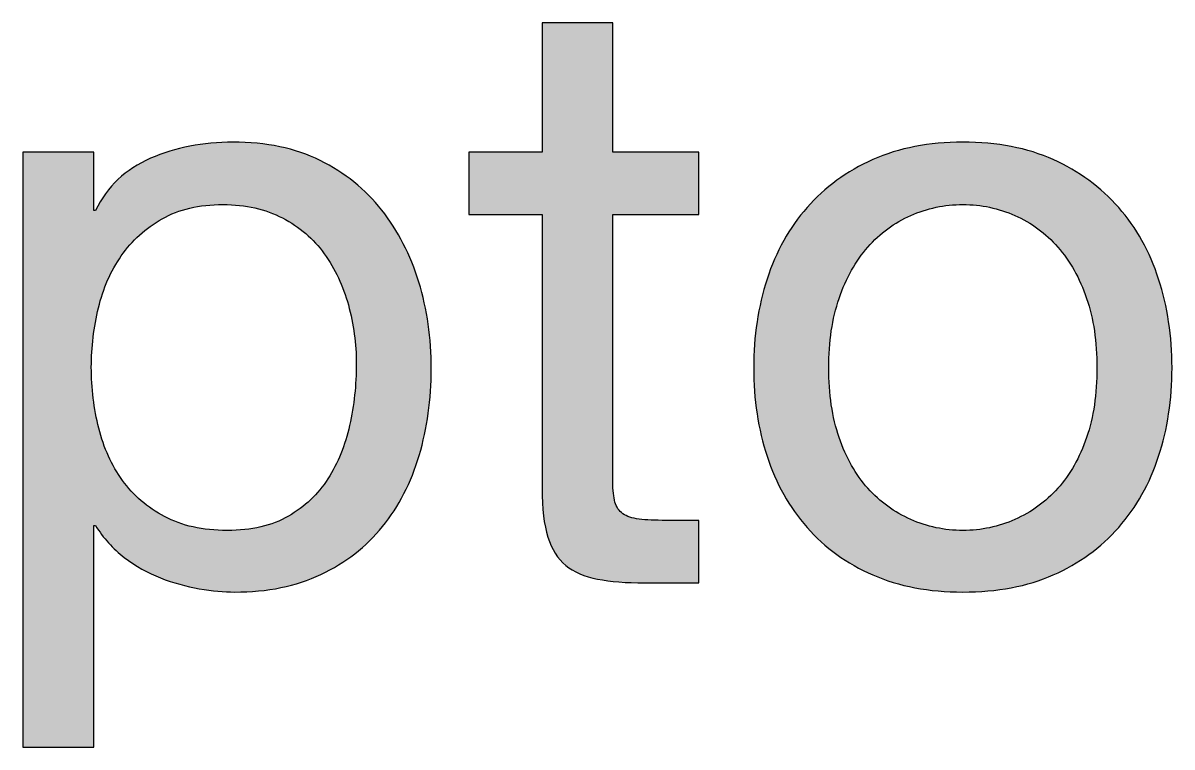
# Paper-space layout 'A1mask (portrait)' of a CAD drawing. Extents: x 0 to 565, y 0 to 805.
# Drawn here: x 410.38 to 416.06, y 58.4 to 61.98 of the extents above; entities that cross this region are included whole.
import ezdxf
from ezdxf.enums import TextEntityAlignment as Align

# ---------------------------------------------------------------- set-up
doc = ezdxf.new("R2010")
doc.units = 0
doc.layers.get('0').update_dxf_attribs({"linetype": 'CONTINUOUS'})
doc.layers.get('Defpoints').update_dxf_attribs({"linetype": 'CONTINUOUS'})
doc.layers.add('JPP_Mask', color=7, linetype='CONTINUOUS')
doc.styles.add('JPP', font='arial.ttf')

# ---------------------------------------------------------------- blocks, each defined once
blk = doc.blocks.new('A1mask (portrait)')
at = {"true_color": 0x004a91}
h = blk.add_hatch(color=154, dxfattribs=at)
edge = h.paths.add_edge_path()
edge.add_spline(control_points=[(413.7182, 61.1848), (413.7182, 61.2621), (413.7182, 61.3394), (413.7182, 61.3394), (413.7182, 61.3394), (413.6916, 61.3394), (413.6518, 61.3394)], knot_values=[21.749925, 21.749925, 21.749925, 21.749925, 22.249925, 22.249925, 22.249925, 22.5, 22.5, 22.5, 22.5], degree=3, periodic=0)
edge.add_spline(control_points=[(413.6518, 61.3394), (413.612, 61.3394), (413.5589, 61.3394), (413.5058, 61.3394)], knot_values=[21.49993, 21.49993, 21.49993, 21.49993, 21.749925, 21.749925, 21.749925, 21.749925], degree=3, periodic=0)
edge.add_spline(control_points=[(413.5058, 61.3394), (413.4793, 61.3394), (413.4528, 61.3394), (413.4279, 61.3394)], knot_values=[21.374932, 21.374932, 21.374932, 21.374932, 21.49993, 21.49993, 21.49993, 21.49993], degree=3, periodic=0)
edge.add_spline(control_points=[(413.4279, 61.3394), (413.403, 61.3394), (413.3798, 61.3394), (413.3599, 61.3394)], knot_values=[21.249935, 21.249935, 21.249935, 21.249935, 21.374932, 21.374932, 21.374932, 21.374932], degree=3, periodic=0)
edge.add_spline(control_points=[(413.3599, 61.3394), (413.3499, 61.3394), (413.3408, 61.3394), (413.3327, 61.3394)], knot_values=[21.187436, 21.187436, 21.187436, 21.187436, 21.249935, 21.249935, 21.249935, 21.249935], degree=3, periodic=0)
edge.add_spline(control_points=[(413.3327, 61.3394), (413.3247, 61.3394), (413.3176, 61.3394), (413.3118, 61.3394)], knot_values=[21.124938, 21.124938, 21.124938, 21.124938, 21.187436, 21.187436, 21.187436, 21.187436], degree=3, periodic=0)
edge.add_spline(control_points=[(413.3118, 61.3394), (413.3089, 61.3394), (413.3063, 61.3394), (413.3041, 61.3394)], knot_values=[21.093688, 21.093688, 21.093688, 21.093688, 21.124938, 21.124938, 21.124938, 21.124938], degree=3, periodic=0)
edge.add_spline(control_points=[(413.2948, 61.3394), (413.2946, 61.3394), (413.2944, 61.3394), (413.2943, 61.3394)], knot_values=[21.023377, 21.023377, 21.023377, 21.023377, 21.031189, 21.031189, 21.031189, 21.031189], degree=3, periodic=0)
edge.add_spline(control_points=[(413.2943, 61.3394), (413.2941, 61.3394), (413.294, 61.3394), (413.2939, 61.3394)], knot_values=[21.015565, 21.015565, 21.015565, 21.015565, 21.023377, 21.023377, 21.023377, 21.023377], degree=3, periodic=0)
edge.add_spline(control_points=[(413.2939, 61.3394), (413.2938, 61.3394), (413.2938, 61.3394), (413.2938, 61.3394)], knot_values=[21.011659, 21.011659, 21.011659, 21.011659, 21.015565, 21.015565, 21.015565, 21.015565], degree=3, periodic=0)
edge.add_spline(control_points=[(413.2938, 61.3394), (413.2937, 61.3394), (413.2937, 61.3394), (413.2937, 61.3394)], knot_values=[21.007752, 21.007752, 21.007752, 21.007752, 21.011659, 21.011659, 21.011659, 21.011659], degree=3, periodic=0)
edge.add_spline(control_points=[(413.2937, 61.3394), (413.2936, 61.3394), (413.2936, 61.3394), (413.2936, 61.3394)], knot_values=[21.005799, 21.005799, 21.005799, 21.005799, 21.007752, 21.007752, 21.007752, 21.007752], degree=3, periodic=0)
edge.add_spline(control_points=[(413.2936, 61.3394), (413.2936, 61.3394), (413.2936, 61.3394), (413.2936, 61.3394)], knot_values=[21.003846, 21.003846, 21.003846, 21.003846, 21.005799, 21.005799, 21.005799, 21.005799], degree=3, periodic=0)
edge.add_spline(control_points=[(413.2936, 61.3394), (413.2936, 61.3394), (413.2936, 61.3394), (413.2936, 61.3394)], knot_values=[21.00287, 21.00287, 21.00287, 21.00287, 21.003846, 21.003846, 21.003846, 21.003846], degree=3, periodic=0)
edge.add_spline(control_points=[(413.2936, 61.3394), (413.2936, 61.3394), (413.2936, 61.3394), (413.2936, 61.3394)], knot_values=[21.001893, 21.001893, 21.001893, 21.001893, 21.00287, 21.00287, 21.00287, 21.00287], degree=3, periodic=0)
edge.add_spline(control_points=[(413.2936, 61.3394), (413.2936, 61.3394), (413.2936, 61.3394), (413.2936, 61.3394)], knot_values=[21.001405, 21.001405, 21.001405, 21.001405, 21.001893, 21.001893, 21.001893, 21.001893], degree=3, periodic=0)
edge.add_spline(control_points=[(413.2936, 61.3394), (413.2936, 61.3394), (413.2936, 61.3394), (413.2936, 61.3394), (413.2936, 61.3394), (413.2936, 61.3394), (413.2936, 61.3394)], knot_values=[20.99994, 20.99994, 20.99994, 20.99994, 21.001345, 21.001345, 21.001345, 21.001405, 21.001405, 21.001405, 21.001405], degree=3, periodic=0)
edge.add_spline(control_points=[(413.2936, 61.3394), (413.2936, 61.3394), (413.2936, 61.3793), (413.2936, 61.4392)], knot_values=[20.749945, 20.749945, 20.749945, 20.749945, 20.99994, 20.99994, 20.99994, 20.99994], degree=3, periodic=0)
edge.add_spline(control_points=[(413.2936, 61.4392), (413.2936, 61.499), (413.2936, 61.5789), (413.2936, 61.6587)], knot_values=[20.49995, 20.49995, 20.49995, 20.49995, 20.749945, 20.749945, 20.749945, 20.749945], degree=3, periodic=0)
edge.add_spline(control_points=[(413.2936, 61.6587), (413.2936, 61.6986), (413.2936, 61.7385), (413.2936, 61.7759)], knot_values=[20.374952, 20.374952, 20.374952, 20.374952, 20.49995, 20.49995, 20.49995, 20.49995], degree=3, periodic=0)
edge.add_spline(control_points=[(413.2936, 61.7759), (413.2936, 61.8133), (413.2936, 61.8482), (413.2936, 61.8782)], knot_values=[20.249955, 20.249955, 20.249955, 20.249955, 20.374952, 20.374952, 20.374952, 20.374952], degree=3, periodic=0)
edge.add_spline(control_points=[(413.2936, 61.8782), (413.2936, 61.8931), (413.2936, 61.9069), (413.2936, 61.919)], knot_values=[20.187456, 20.187456, 20.187456, 20.187456, 20.249955, 20.249955, 20.249955, 20.249955], degree=3, periodic=0)
edge.add_spline(control_points=[(413.2936, 61.919), (413.2936, 61.9312), (413.2936, 61.9418), (413.2936, 61.9505)], knot_values=[20.124958, 20.124958, 20.124958, 20.124958, 20.187456, 20.187456, 20.187456, 20.187456], degree=3, periodic=0)
edge.add_spline(control_points=[(413.2936, 61.9621), (413.2936, 61.9655), (413.2936, 61.9684), (413.2936, 61.9708)], knot_values=[20.062459, 20.062459, 20.062459, 20.062459, 20.093708, 20.093708, 20.093708, 20.093708], degree=3, periodic=0)
edge.add_spline(control_points=[(413.2936, 61.9779), (413.2936, 61.9779), (413.2936, 61.9779), (413.2936, 61.9779), (413.2936, 61.9779), (413.2936, 61.9779), (413.2936, 61.9779)], knot_values=[19.999959, 19.999959, 19.999959, 19.999959, 20, 20, 20, 20.000692, 20.000692, 20.000692, 20.000692], degree=3, periodic=0)
edge.add_spline(control_points=[(413.2936, 61.9779), (413.2936, 61.9779), (413.2717, 61.9779), (413.2388, 61.9779)], knot_values=[19.749965, 19.749965, 19.749965, 19.749965, 19.999959, 19.999959, 19.999959, 19.999959], degree=3, periodic=0)
edge.add_spline(control_points=[(413.2388, 61.9779), (413.206, 61.9779), (413.1622, 61.9779), (413.1184, 61.9779)], knot_values=[19.49997, 19.49997, 19.49997, 19.49997, 19.749965, 19.749965, 19.749965, 19.749965], degree=3, periodic=0)
edge.add_spline(control_points=[(413.1184, 61.9779), (413.0965, 61.9779), (413.0746, 61.9779), (413.0541, 61.9779)], knot_values=[19.374972, 19.374972, 19.374972, 19.374972, 19.49997, 19.49997, 19.49997, 19.49997], degree=3, periodic=0)
edge.add_spline(control_points=[(413.0541, 61.9779), (413.0336, 61.9779), (413.0144, 61.9779), (412.998, 61.9779)], knot_values=[19.249975, 19.249975, 19.249975, 19.249975, 19.374972, 19.374972, 19.374972, 19.374972], degree=3, periodic=0)
edge.add_spline(control_points=[(412.998, 61.9779), (412.9898, 61.9779), (412.9823, 61.9779), (412.9756, 61.9779)], knot_values=[19.187476, 19.187476, 19.187476, 19.187476, 19.249975, 19.249975, 19.249975, 19.249975], degree=3, periodic=0)
edge.add_spline(control_points=[(412.9756, 61.9779), (412.9689, 61.9779), (412.9631, 61.9779), (412.9583, 61.9779)], knot_values=[19.124977, 19.124977, 19.124977, 19.124977, 19.187476, 19.187476, 19.187476, 19.187476], degree=3, periodic=0)
edge.add_spline(control_points=[(412.9433, 61.9779), (412.9433, 61.9779), (412.9433, 61.9779), (412.9433, 61.9779), (412.9433, 61.9779), (412.9433, 61.9779), (412.9433, 61.9779)], knot_values=[18.99998, 18.99998, 18.99998, 18.99998, 19.001424, 19.001424, 19.001424, 19.001445, 19.001445, 19.001445, 19.001445], degree=3, periodic=0)
edge.add_spline(control_points=[(412.9433, 61.9779), (412.9433, 61.9779), (412.9433, 61.8183), (412.9433, 61.6586)], knot_values=[18.49999, 18.49999, 18.49999, 18.49999, 18.99998, 18.99998, 18.99998, 18.99998], degree=3, periodic=0)
edge.add_spline(control_points=[(412.9433, 61.6586), (412.9433, 61.499), (412.9433, 61.3394), (412.9433, 61.3394), (412.9433, 61.3394), (412.9433, 61.3394), (412.9433, 61.3394)], knot_values=[17.999023, 17.999023, 17.999023, 17.999023, 18.499013, 18.499013, 18.499013, 18.49999, 18.49999, 18.49999, 18.49999], degree=3, periodic=0)
edge.add_spline(control_points=[(412.9343, 61.3394), (412.9324, 61.3394), (412.9302, 61.3394), (412.9277, 61.3394)], knot_values=[17.875003, 17.875003, 17.875003, 17.875003, 17.906252, 17.906252, 17.906252, 17.906252], degree=3, periodic=0)
edge.add_spline(control_points=[(412.9277, 61.3394), (412.9228, 61.3394), (412.9167, 61.3394), (412.9098, 61.3394)], knot_values=[17.812504, 17.812504, 17.812504, 17.812504, 17.875003, 17.875003, 17.875003, 17.875003], degree=3, periodic=0)
edge.add_spline(control_points=[(412.9098, 61.3394), (412.9029, 61.3394), (412.8951, 61.3394), (412.8866, 61.3394)], knot_values=[17.750005, 17.750005, 17.750005, 17.750005, 17.812504, 17.812504, 17.812504, 17.812504], degree=3, periodic=0)
edge.add_spline(control_points=[(412.8866, 61.3394), (412.8696, 61.3394), (412.8498, 61.3394), (412.8286, 61.3394)], knot_values=[17.625007, 17.625007, 17.625007, 17.625007, 17.750005, 17.750005, 17.750005, 17.750005], degree=3, periodic=0)
edge.add_spline(control_points=[(412.8286, 61.3394), (412.8073, 61.3394), (412.7847, 61.3394), (412.762, 61.3394)], knot_values=[17.50001, 17.50001, 17.50001, 17.50001, 17.625007, 17.625007, 17.625007, 17.625007], degree=3, periodic=0)
edge.add_spline(control_points=[(412.762, 61.3394), (412.7167, 61.3394), (412.6714, 61.3394), (412.6374, 61.3394)], knot_values=[17.250015, 17.250015, 17.250015, 17.250015, 17.50001, 17.50001, 17.50001, 17.50001], degree=3, periodic=0)
edge.add_spline(control_points=[(412.6374, 61.3394), (412.6034, 61.3394), (412.5807, 61.3394), (412.5807, 61.3394), (412.5807, 61.3394), (412.5807, 61.3394), (412.5807, 61.3394)], knot_values=[16.999043, 16.999043, 16.999043, 16.999043, 17.249058, 17.249058, 17.249058, 17.250015, 17.250015, 17.250015, 17.250015], degree=3, periodic=0)
edge.add_spline(control_points=[(412.5807, 61.3317), (412.5807, 61.3301), (412.5807, 61.3282), (412.5807, 61.3261)], knot_values=[16.875023, 16.875023, 16.875023, 16.875023, 16.906272, 16.906272, 16.906272, 16.906272], degree=3, periodic=0)
edge.add_spline(control_points=[(412.5807, 61.3261), (412.5807, 61.3219), (412.5807, 61.3167), (412.5807, 61.3108)], knot_values=[16.812524, 16.812524, 16.812524, 16.812524, 16.875023, 16.875023, 16.875023, 16.875023], degree=3, periodic=0)
edge.add_spline(control_points=[(412.5807, 61.3108), (412.5807, 61.305), (412.5807, 61.2983), (412.5807, 61.2911)], knot_values=[16.750025, 16.750025, 16.750025, 16.750025, 16.812524, 16.812524, 16.812524, 16.812524], degree=3, periodic=0)
edge.add_spline(control_points=[(412.5807, 61.2911), (412.5807, 61.2766), (412.5807, 61.2597), (412.5807, 61.2416)], knot_values=[16.625028, 16.625028, 16.625028, 16.625028, 16.750025, 16.750025, 16.750025, 16.750025], degree=3, periodic=0)
edge.add_spline(control_points=[(412.5807, 61.2416), (412.5807, 61.2235), (412.5807, 61.2041), (412.5807, 61.1848)], knot_values=[16.50003, 16.50003, 16.50003, 16.50003, 16.625028, 16.625028, 16.625028, 16.625028], degree=3, periodic=0)
edge.add_spline(control_points=[(412.5807, 61.1848), (412.5807, 61.1462), (412.5807, 61.1075), (412.5807, 61.0786)], knot_values=[16.250035, 16.250035, 16.250035, 16.250035, 16.50003, 16.50003, 16.50003, 16.50003], degree=3, periodic=0)
edge.add_spline(control_points=[(412.5807, 61.0786), (412.5807, 61.0496), (412.5807, 61.0303), (412.5807, 61.0303), (412.5807, 61.0303), (412.5807, 61.0303), (412.5807, 61.0303)], knot_values=[15.999063, 15.999063, 15.999063, 15.999063, 16.249098, 16.249098, 16.249098, 16.250035, 16.250035, 16.250035, 16.250035], degree=3, periodic=0)
edge.add_spline(control_points=[(412.5897, 61.0303), (412.5916, 61.0303), (412.5938, 61.0303), (412.5963, 61.0303)], knot_values=[15.875042, 15.875042, 15.875042, 15.875042, 15.906292, 15.906292, 15.906292, 15.906292], degree=3, periodic=0)
edge.add_spline(control_points=[(412.5963, 61.0303), (412.6012, 61.0303), (412.6072, 61.0303), (412.6141, 61.0303)], knot_values=[15.812544, 15.812544, 15.812544, 15.812544, 15.875042, 15.875042, 15.875042, 15.875042], degree=3, periodic=0)
edge.add_spline(control_points=[(412.6141, 61.0303), (412.6211, 61.0303), (412.6288, 61.0303), (412.6373, 61.0303)], knot_values=[15.750045, 15.750045, 15.750045, 15.750045, 15.812544, 15.812544, 15.812544, 15.812544], degree=3, periodic=0)
edge.add_spline(control_points=[(412.6373, 61.0303), (412.6543, 61.0303), (412.6742, 61.0303), (412.6954, 61.0303)], knot_values=[15.625048, 15.625048, 15.625048, 15.625048, 15.750045, 15.750045, 15.750045, 15.750045], degree=3, periodic=0)
edge.add_spline(control_points=[(412.6954, 61.0303), (412.7166, 61.0303), (412.7393, 61.0303), (412.762, 61.0303)], knot_values=[15.50005, 15.50005, 15.50005, 15.50005, 15.625048, 15.625048, 15.625048, 15.625048], degree=3, periodic=0)
edge.add_spline(control_points=[(412.762, 61.0303), (412.8073, 61.0303), (412.8526, 61.0303), (412.8866, 61.0303)], knot_values=[15.250055, 15.250055, 15.250055, 15.250055, 15.50005, 15.50005, 15.50005, 15.50005], degree=3, periodic=0)
edge.add_spline(control_points=[(412.8866, 61.0303), (412.9206, 61.0303), (412.9433, 61.0303), (412.9433, 61.0303), (412.9433, 61.0303), (412.9433, 61.0303), (412.9433, 61.0303)], knot_values=[14.999572, 14.999572, 14.999572, 14.999572, 15.249627, 15.249627, 15.249627, 15.250055, 15.250055, 15.250055, 15.250055], degree=3, periodic=0)
edge.add_spline(control_points=[(412.9433, 61.0216), (412.9433, 61.0197), (412.9433, 61.0175), (412.9433, 61.0151)], knot_values=[14.937561, 14.937561, 14.937561, 14.937561, 14.953186, 14.953186, 14.953186, 14.953186], degree=3, periodic=0)
edge.add_spline(control_points=[(412.9433, 61.0151), (412.9433, 61.0101), (412.9433, 61.004), (412.9433, 60.9968)], knot_values=[14.906312, 14.906312, 14.906312, 14.906312, 14.937561, 14.937561, 14.937561, 14.937561], degree=3, periodic=0)
edge.add_spline(control_points=[(412.9433, 60.9968), (412.9433, 60.9896), (412.9433, 60.9813), (412.9433, 60.9721)], knot_values=[14.875063, 14.875063, 14.875063, 14.875063, 14.906312, 14.906312, 14.906312, 14.906312], degree=3, periodic=0)
edge.add_spline(control_points=[(412.9433, 60.9721), (412.9433, 60.9536), (412.9433, 60.9311), (412.9433, 60.9053)], knot_values=[14.812564, 14.812564, 14.812564, 14.812564, 14.875063, 14.875063, 14.875063, 14.875063], degree=3, periodic=0)
edge.add_spline(control_points=[(412.9433, 60.9053), (412.9433, 60.8795), (412.9433, 60.8504), (412.9433, 60.8186)], knot_values=[14.750065, 14.750065, 14.750065, 14.750065, 14.812564, 14.812564, 14.812564, 14.812564], degree=3, periodic=0)
edge.add_spline(control_points=[(412.9433, 60.8186), (412.9433, 60.7551), (412.9433, 60.681), (412.9433, 60.6016)], knot_values=[14.625068, 14.625068, 14.625068, 14.625068, 14.750065, 14.750065, 14.750065, 14.750065], degree=3, periodic=0)
edge.add_spline(control_points=[(412.9433, 60.6016), (412.9433, 60.5222), (412.9433, 60.4375), (412.9433, 60.3528)], knot_values=[14.50007, 14.50007, 14.50007, 14.50007, 14.625068, 14.625068, 14.625068, 14.625068], degree=3, periodic=0)
edge.add_spline(control_points=[(412.9433, 60.3528), (412.9433, 60.1834), (412.9433, 60.014), (412.9433, 59.8869)], knot_values=[14.250075, 14.250075, 14.250075, 14.250075, 14.50007, 14.50007, 14.50007, 14.50007], degree=3, periodic=0)
edge.add_spline(control_points=[(412.9433, 59.8869), (412.9433, 59.7598), (412.9433, 59.675), (412.9433, 59.675), (412.9433, 59.5761), (412.9532, 59.4961), (412.9722, 59.436)], knot_values=[13, 13, 13, 13, 13.250075, 13.250075, 13.250075, 14.250075, 14.250075, 14.250075, 14.250075], degree=3, periodic=0)
edge.add_spline(control_points=[(412.9722, 59.436), (412.9916, 59.3754), (413.0209, 59.3285), (413.0607, 59.2959)], knot_values=[12, 12, 12, 12, 13, 13, 13, 13], degree=3, periodic=0)
edge.add_spline(control_points=[(413.0607, 59.2959), (413.1004, 59.2627), (413.153, 59.24), (413.2174, 59.2277), (413.2817, 59.2154), (413.3594, 59.2092), (413.4503, 59.2092)], knot_values=[10, 10, 10, 10, 11, 11, 11, 12, 12, 12, 12], degree=3, periodic=0)
edge.add_spline(control_points=[(413.4503, 59.2092), (413.4503, 59.2092), (413.7182, 59.2092), (413.7182, 59.2092), (413.7182, 59.2092), (413.7182, 59.2865), (413.7182, 59.3638)], knot_values=[8.5, 8.5, 8.5, 8.5, 9.5, 9.5, 9.5, 10, 10, 10, 10], degree=3, periodic=0)
edge.add_spline(control_points=[(413.7182, 59.3638), (413.7182, 59.4411), (413.7182, 59.5183), (413.7182, 59.5183)], knot_values=[8, 8, 8, 8, 8.5, 8.5, 8.5, 8.5], degree=3, periodic=0)
edge.add_spline(control_points=[(413.7182, 59.5183), (413.7182, 59.5183), (413.5572, 59.5183), (413.5572, 59.5183)], knot_values=[7.00001, 7.00001, 7.00001, 7.00001, 7.99999, 7.99999, 7.99999, 7.99999], degree=3, periodic=0)
edge.add_spline(control_points=[(413.5572, 59.5183), (413.5023, 59.5183), (413.4578, 59.5202), (413.4233, 59.5245)], knot_values=[6, 6, 6, 6, 7, 7, 7, 7], degree=3, periodic=0)
edge.add_spline(control_points=[(413.4233, 59.5245), (413.3892, 59.5288), (413.3622, 59.5373), (413.3433, 59.551)], knot_values=[5, 5, 5, 5, 6, 6, 6, 6], degree=3, periodic=0)
edge.add_spline(control_points=[(413.3433, 59.551), (413.3239, 59.5647), (413.3106, 59.5841), (413.304, 59.6088)], knot_values=[4, 4, 4, 4, 5, 5, 5, 5], degree=3, periodic=0)
edge.add_spline(control_points=[(413.304, 59.6088), (413.2969, 59.6338), (413.2936, 59.6665), (413.2936, 59.7077)], knot_values=[3, 3, 3, 3, 4, 4, 4, 4], degree=3, periodic=0)
edge.add_spline(control_points=[(413.2936, 59.7077), (413.2936, 59.7077), (413.2936, 61.0303), (413.2936, 61.0303), (413.2936, 61.0303), (413.3997, 61.0303), (413.5059, 61.0303)], knot_values=[1.5, 1.5, 1.5, 1.5, 2.5, 2.5, 2.5, 3, 3, 3, 3], degree=3, periodic=0)
edge.add_spline(control_points=[(413.5059, 61.0303), (413.612, 61.0303), (413.7182, 61.0303), (413.7182, 61.0303), (413.7182, 61.0303), (413.7182, 61.1075), (413.7182, 61.1848)], knot_values=[0.5, 0.5, 0.5, 0.5, 1, 1, 1, 1.5, 1.5, 1.5, 1.5], degree=3, periodic=0)
h = blk.add_hatch(color=154, dxfattribs=at)
edge = h.paths.add_edge_path(flags=16)
edge.add_spline(control_points=[(411.9857, 60.5834), (411.9597, 60.6781), (411.9199, 60.7623), (411.8664, 60.8366), (411.8129, 60.911), (411.7438, 60.9697), (411.66, 61.0137), (411.5762, 61.0577), (411.4782, 61.08), (411.3656, 61.08), (411.2477, 61.08), (411.1474, 61.0563), (411.065, 61.0099), (410.9826, 60.963), (410.915, 60.902), (410.8629, 60.8262), (410.8108, 60.751), (410.7729, 60.6648), (410.7498, 60.5687), (410.7266, 60.4726), (410.7147, 60.3751), (410.7147, 60.2762), (410.7147, 60.1721), (410.727, 60.0708), (410.7516, 59.9737), (410.7763, 59.8762), (410.8155, 59.7901), (410.869, 59.7162), (410.9225, 59.6419), (410.9921, 59.5822), (411.0773, 59.5368), (411.1625, 59.4914), (411.2652, 59.4686), (411.3864, 59.4686), (411.5071, 59.4686), (411.608, 59.4923), (411.6889, 59.5387), (411.7698, 59.5856), (411.8352, 59.6471), (411.8849, 59.7243), (411.9341, 59.8009), (411.9701, 59.889), (411.9918, 59.9879), (412.0141, 60.0868), (412.025, 60.1886), (412.025, 60.2928), (412.025, 60.3917), (412.0117, 60.4887), (411.9857, 60.5834)], knot_values=[0, 0, 0, 0, 1, 1, 1, 2, 2, 2, 3, 3, 3, 4, 4, 4, 5, 5, 5, 6, 6, 6, 7, 7, 7, 8, 8, 8, 9, 9, 9, 10, 10, 10, 11, 11, 11, 12, 12, 12, 13, 13, 13, 14, 14, 14, 15, 15, 15, 16, 16, 16, 16], degree=3, periodic=0)
edge = h.paths.add_edge_path()
edge.add_spline(control_points=[(410.727, 61.3394), (410.727, 61.3394), (410.727, 61.0511), (410.727, 61.0511), (410.727, 61.0511), (410.7351, 61.0511), (410.7351, 61.0511), (410.7928, 61.1689), (410.8837, 61.2551), (411.0073, 61.3086), (411.1308, 61.3621), (411.2667, 61.3886), (411.4153, 61.3886), (411.58, 61.3886), (411.7234, 61.3583), (411.8456, 61.2982), (411.9677, 61.2376), (412.0695, 61.1562), (412.1504, 61.053), (412.2314, 60.9498), (412.2929, 60.831), (412.3341, 60.6965), (412.3753, 60.5621), (412.3956, 60.4191), (412.3956, 60.2681), (412.3956, 60.1171), (412.3757, 59.9742), (412.336, 59.8398), (412.2962, 59.7048), (412.2356, 59.5875), (412.1547, 59.4876), (412.0737, 59.3872), (411.972, 59.3082), (411.8498, 59.2504), (411.7277, 59.1927), (411.5852, 59.1638), (411.4233, 59.1638), (411.3713, 59.1638), (411.3126, 59.1695), (411.2482, 59.1804), (411.1838, 59.1913), (411.1199, 59.2092), (411.0565, 59.2339), (410.9935, 59.2585), (410.9339, 59.2921), (410.8776, 59.3347), (410.8212, 59.3773), (410.7739, 59.4303), (410.7351, 59.4937), (410.7351, 59.4937), (410.727, 59.4937), (410.727, 59.4937), (410.727, 59.4937), (410.727, 58.3974), (410.727, 58.3974), (410.727, 58.3974), (410.3767, 58.3974), (410.3767, 58.3974), (410.3767, 58.3974), (410.3767, 61.3394), (410.3767, 61.3394), (410.3767, 61.3394), (410.727, 61.3394), (410.727, 61.3394)], knot_values=[0, 0, 0, 0, 1, 1, 1, 2, 2, 2, 3, 3, 3, 4, 4, 4, 5, 5, 5, 6, 6, 6, 7, 7, 7, 8, 8, 8, 9, 9, 9, 10, 10, 10, 11, 11, 11, 12, 12, 12, 13, 13, 13, 14, 14, 14, 15, 15, 15, 16, 16, 16, 17, 17, 17, 18, 18, 18, 19, 19, 19, 20, 20, 20, 21, 21, 21, 21], degree=3, periodic=0)
h = blk.add_hatch(color=154, dxfattribs=at)
edge = h.paths.add_edge_path(flags=16)
edge.add_spline(control_points=[(414.4126, 59.9283), (414.4467, 59.8279), (414.494, 59.7441), (414.5546, 59.6769), (414.6147, 59.6097), (414.6857, 59.5581), (414.7667, 59.5226), (414.8476, 59.4866), (414.9338, 59.4686), (415.0242, 59.4686), (415.1151, 59.4686), (415.2007, 59.4866), (415.2817, 59.5226), (415.3626, 59.5581), (415.4336, 59.6097), (415.4938, 59.6769), (415.5543, 59.7441), (415.6017, 59.8279), (415.6362, 59.9283), (415.6703, 60.0286), (415.6874, 60.1432), (415.6874, 60.2724), (415.6874, 60.4012), (415.6703, 60.5162), (415.6362, 60.6161), (415.6017, 60.7164), (415.5543, 60.8011), (415.4938, 60.8698), (415.4336, 60.9384), (415.3626, 60.9905), (415.2817, 61.026), (415.2007, 61.062), (415.1151, 61.08), (415.0242, 61.08), (414.9338, 61.08), (414.8476, 61.062), (414.7667, 61.026), (414.6857, 60.9905), (414.6147, 60.9384), (414.5546, 60.8698), (414.494, 60.8011), (414.4467, 60.7164), (414.4126, 60.6161), (414.378, 60.5162), (414.361, 60.4012), (414.361, 60.2724), (414.361, 60.1432), (414.378, 60.0286), (414.4126, 59.9283)], knot_values=[0, 0, 0, 0, 1, 1, 1, 2, 2, 2, 3, 3, 3, 4, 4, 4, 5, 5, 5, 6, 6, 6, 7, 7, 7, 8, 8, 8, 9, 9, 9, 10, 10, 10, 11, 11, 11, 12, 12, 12, 13, 13, 13, 14, 14, 14, 15, 15, 15, 16, 16, 16, 16], degree=3, periodic=0)
edge = h.paths.add_edge_path()
edge.add_spline(control_points=[(414.0562, 60.7112), (414.0997, 60.8471), (414.166, 60.9649), (414.2536, 61.0653), (414.3416, 61.1656), (414.45, 61.2447), (414.5792, 61.3024), (414.7084, 61.3597), (414.8566, 61.3886), (415.0242, 61.3886), (415.1946, 61.3886), (415.3437, 61.3597), (415.471, 61.3024), (415.5988, 61.2447), (415.7068, 61.1656), (415.7948, 61.0653), (415.8824, 60.9649), (415.9486, 60.8471), (415.9922, 60.7112), (416.0362, 60.5749), (416.0585, 60.4286), (416.0585, 60.2724), (416.0585, 60.1157), (416.0362, 59.9699), (415.9922, 59.8355), (415.9486, 59.7011), (415.8824, 59.5837), (415.7948, 59.4833), (415.7068, 59.383), (415.5988, 59.3049), (415.471, 59.2485), (415.3437, 59.1922), (415.1946, 59.1638), (415.0242, 59.1638), (414.8566, 59.1638), (414.7084, 59.1922), (414.5792, 59.2485), (414.45, 59.3049), (414.3416, 59.383), (414.2536, 59.4833), (414.166, 59.5837), (414.0997, 59.7011), (414.0562, 59.8355), (414.0121, 59.9699), (413.9899, 60.1157), (413.9899, 60.2724), (413.9899, 60.4286), (414.0121, 60.5749), (414.0562, 60.7112)], knot_values=[0, 0, 0, 0, 1, 1, 1, 2, 2, 2, 3, 3, 3, 4, 4, 4, 5, 5, 5, 6, 6, 6, 7, 7, 7, 8, 8, 8, 9, 9, 9, 10, 10, 10, 11, 11, 11, 12, 12, 12, 13, 13, 13, 14, 14, 14, 15, 15, 15, 16, 16, 16, 16], degree=3, periodic=0)
at = {"layer": 'Defpoints', "color": 154, "true_color": 0x004a91}
for points, knots in [([(413.7182, 61.3394), (413.7182, 61.3394), (413.7182, 61.0303), (413.7182, 61.0303), (413.7182, 61.0303), (413.2936, 61.0303), (413.2936, 61.0303), (413.2936, 61.0303), (413.2936, 59.7077), (413.2936, 59.7077), (413.2936, 59.6665), (413.2969, 59.6338), (413.304, 59.6088), (413.3106, 59.5841), (413.3239, 59.5647), (413.3433, 59.551), (413.3622, 59.5373), (413.3892, 59.5288), (413.4233, 59.5245), (413.4578, 59.5202), (413.5023, 59.5183), (413.5572, 59.5183), (413.5572, 59.5183), (413.7182, 59.5183), (413.7182, 59.5183), (413.7182, 59.5183), (413.7182, 59.2092), (413.7182, 59.2092), (413.7182, 59.2092), (413.4503, 59.2092), (413.4503, 59.2092), (413.3594, 59.2092), (413.2817, 59.2154), (413.2174, 59.2277), (413.153, 59.24), (413.1004, 59.2627), (413.0607, 59.2959), (413.0209, 59.3285), (412.9916, 59.3754), (412.9722, 59.436), (412.9532, 59.4961), (412.9433, 59.5761), (412.9433, 59.675), (412.9433, 59.675), (412.9433, 61.0303), (412.9433, 61.0303), (412.9433, 61.0303), (412.5807, 61.0303), (412.5807, 61.0303), (412.5807, 61.0303), (412.5807, 61.3394), (412.5807, 61.3394), (412.5807, 61.3394), (412.9433, 61.3394), (412.9433, 61.3394), (412.9433, 61.3394), (412.9433, 61.9779), (412.9433, 61.9779), (412.9433, 61.9779), (413.2936, 61.9779), (413.2936, 61.9779), (413.2936, 61.9779), (413.2936, 61.3394), (413.2936, 61.3394), (413.2936, 61.3394), (413.7182, 61.3394), (413.7182, 61.3394)], [0, 0, 0, 0, 1, 1, 1, 2, 2, 2, 3, 3, 3, 4, 4, 4, 5, 5, 5, 6, 6, 6, 7, 7, 7, 8, 8, 8, 9, 9, 9, 10, 10, 10, 11, 11, 11, 12, 12, 12, 13, 13, 13, 14, 14, 14, 15, 15, 15, 16, 16, 16, 17, 17, 17, 18, 18, 18, 19, 19, 19, 20, 20, 20, 21, 21, 21, 22, 22, 22, 22]), ([(410.727, 61.3394), (410.727, 61.3394), (410.727, 61.0511), (410.727, 61.0511), (410.727, 61.0511), (410.7351, 61.0511), (410.7351, 61.0511), (410.7928, 61.1689), (410.8837, 61.2551), (411.0073, 61.3086), (411.1308, 61.3621), (411.2667, 61.3886), (411.4153, 61.3886), (411.58, 61.3886), (411.7234, 61.3583), (411.8456, 61.2982), (411.9677, 61.2376), (412.0695, 61.1562), (412.1504, 61.053), (412.2314, 60.9498), (412.2929, 60.831), (412.3341, 60.6965), (412.3753, 60.5621), (412.3956, 60.4191), (412.3956, 60.2681), (412.3956, 60.1171), (412.3757, 59.9742), (412.336, 59.8398), (412.2962, 59.7048), (412.2356, 59.5875), (412.1547, 59.4876), (412.0737, 59.3872), (411.972, 59.3082), (411.8498, 59.2504), (411.7277, 59.1927), (411.5852, 59.1638), (411.4233, 59.1638), (411.3713, 59.1638), (411.3126, 59.1695), (411.2482, 59.1804), (411.1838, 59.1913), (411.1199, 59.2092), (411.0565, 59.2339), (410.9935, 59.2585), (410.9339, 59.2921), (410.8776, 59.3347), (410.8212, 59.3773), (410.7739, 59.4303), (410.7351, 59.4937), (410.7351, 59.4937), (410.727, 59.4937), (410.727, 59.4937), (410.727, 59.4937), (410.727, 58.3974), (410.727, 58.3974), (410.727, 58.3974), (410.3767, 58.3974), (410.3767, 58.3974), (410.3767, 58.3974), (410.3767, 61.3394), (410.3767, 61.3394), (410.3767, 61.3394), (410.727, 61.3394), (410.727, 61.3394)], [0, 0, 0, 0, 1, 1, 1, 2, 2, 2, 3, 3, 3, 4, 4, 4, 5, 5, 5, 6, 6, 6, 7, 7, 7, 8, 8, 8, 9, 9, 9, 10, 10, 10, 11, 11, 11, 12, 12, 12, 13, 13, 13, 14, 14, 14, 15, 15, 15, 16, 16, 16, 17, 17, 17, 18, 18, 18, 19, 19, 19, 20, 20, 20, 21, 21, 21, 21]), ([(414.0562, 60.7112), (414.0997, 60.8471), (414.166, 60.9649), (414.2536, 61.0653), (414.3416, 61.1656), (414.45, 61.2447), (414.5792, 61.3024), (414.7084, 61.3597), (414.8566, 61.3886), (415.0242, 61.3886), (415.1946, 61.3886), (415.3437, 61.3597), (415.471, 61.3024), (415.5988, 61.2447), (415.7068, 61.1656), (415.7948, 61.0653), (415.8824, 60.9649), (415.9486, 60.8471), (415.9922, 60.7112), (416.0362, 60.5749), (416.0585, 60.4286), (416.0585, 60.2724), (416.0585, 60.1157), (416.0362, 59.9699), (415.9922, 59.8355), (415.9486, 59.7011), (415.8824, 59.5837), (415.7948, 59.4833), (415.7068, 59.383), (415.5988, 59.3049), (415.471, 59.2485), (415.3437, 59.1922), (415.1946, 59.1638), (415.0242, 59.1638), (414.8566, 59.1638), (414.7084, 59.1922), (414.5792, 59.2485), (414.45, 59.3049), (414.3416, 59.383), (414.2536, 59.4833), (414.166, 59.5837), (414.0997, 59.7011), (414.0562, 59.8355), (414.0121, 59.9699), (413.9899, 60.1157), (413.9899, 60.2724), (413.9899, 60.4286), (414.0121, 60.5749), (414.0562, 60.7112)], [0, 0, 0, 0, 1, 1, 1, 2, 2, 2, 3, 3, 3, 4, 4, 4, 5, 5, 5, 6, 6, 6, 7, 7, 7, 8, 8, 8, 9, 9, 9, 10, 10, 10, 11, 11, 11, 12, 12, 12, 13, 13, 13, 14, 14, 14, 15, 15, 15, 16, 16, 16, 16]), ([(411.9857, 60.5834), (411.9597, 60.6781), (411.9199, 60.7623), (411.8664, 60.8366), (411.8129, 60.911), (411.7438, 60.9697), (411.66, 61.0137), (411.5762, 61.0577), (411.4782, 61.08), (411.3656, 61.08), (411.2477, 61.08), (411.1474, 61.0563), (411.065, 61.0099), (410.9826, 60.963), (410.915, 60.902), (410.8629, 60.8262), (410.8108, 60.751), (410.7729, 60.6648), (410.7498, 60.5687), (410.7266, 60.4726), (410.7147, 60.3751), (410.7147, 60.2762), (410.7147, 60.1721), (410.727, 60.0708), (410.7516, 59.9737), (410.7763, 59.8762), (410.8155, 59.7901), (410.869, 59.7162), (410.9225, 59.6419), (410.9921, 59.5822), (411.0773, 59.5368), (411.1625, 59.4914), (411.2652, 59.4686), (411.3864, 59.4686), (411.5071, 59.4686), (411.608, 59.4923), (411.6889, 59.5387), (411.7698, 59.5856), (411.8352, 59.6471), (411.8849, 59.7243), (411.9341, 59.8009), (411.9701, 59.889), (411.9918, 59.9879), (412.0141, 60.0868), (412.025, 60.1886), (412.025, 60.2928), (412.025, 60.3917), (412.0117, 60.4887), (411.9857, 60.5834)], [0, 0, 0, 0, 1, 1, 1, 2, 2, 2, 3, 3, 3, 4, 4, 4, 5, 5, 5, 6, 6, 6, 7, 7, 7, 8, 8, 8, 9, 9, 9, 10, 10, 10, 11, 11, 11, 12, 12, 12, 13, 13, 13, 14, 14, 14, 15, 15, 15, 16, 16, 16, 16]), ([(414.4126, 59.9283), (414.4467, 59.8279), (414.494, 59.7441), (414.5546, 59.6769), (414.6147, 59.6097), (414.6857, 59.5581), (414.7667, 59.5226), (414.8476, 59.4866), (414.9338, 59.4686), (415.0242, 59.4686), (415.1151, 59.4686), (415.2007, 59.4866), (415.2817, 59.5226), (415.3626, 59.5581), (415.4336, 59.6097), (415.4938, 59.6769), (415.5543, 59.7441), (415.6017, 59.8279), (415.6362, 59.9283), (415.6703, 60.0286), (415.6874, 60.1432), (415.6874, 60.2724), (415.6874, 60.4012), (415.6703, 60.5162), (415.6362, 60.6161), (415.6017, 60.7164), (415.5543, 60.8011), (415.4938, 60.8698), (415.4336, 60.9384), (415.3626, 60.9905), (415.2817, 61.026), (415.2007, 61.062), (415.1151, 61.08), (415.0242, 61.08), (414.9338, 61.08), (414.8476, 61.062), (414.7667, 61.026), (414.6857, 60.9905), (414.6147, 60.9384), (414.5546, 60.8698), (414.494, 60.8011), (414.4467, 60.7164), (414.4126, 60.6161), (414.378, 60.5162), (414.361, 60.4012), (414.361, 60.2724), (414.361, 60.1432), (414.378, 60.0286), (414.4126, 59.9283)], [0, 0, 0, 0, 1, 1, 1, 2, 2, 2, 3, 3, 3, 4, 4, 4, 5, 5, 5, 6, 6, 6, 7, 7, 7, 8, 8, 8, 9, 9, 9, 10, 10, 10, 11, 11, 11, 12, 12, 12, 13, 13, 13, 14, 14, 14, 15, 15, 15, 16, 16, 16, 16])]:
    blk.add_open_spline(points, degree=3, knots=knots, dxfattribs=at)
at = {"color": 7, "style": 'JPP'}
for tag, p in [('Client', (498, 115)), ('Project1', (498, 90)), ('Project2', (498, 82.5)), ('Project3', (498, 75)), ('Title1', (498, 57.5)), ('Title2', (498, 50)), ('Title3', (498, 42.5)), ('Status', (390, 7.5))]:
    blk.add_attdef(tag, text='', height=3.5, dxfattribs=at).set_placement(p, align=Align.MIDDLE_LEFT)
at = {"color": 2, "style": 'JPP'}
for tag, p in [('Scale', (417.5, 25)), ('Checked', (507.5, 25)), ('Drawn', (462.5, 25)), ('Date', (552.5, 25))]:
    blk.add_attdef(tag, text='', height=2, dxfattribs=at).set_placement(p, align=Align.MIDDLE_CENTER)
at = {"color": 6, "style": 'JPP'}
for tag, p in [('Ref', (480, 7.5)), ('DrgNo.', (522, 7.5))]:
    blk.add_attdef(tag, text='', height=4, dxfattribs=at).set_placement(p, align=Align.MIDDLE_LEFT)
blk.add_attdef('Rev', text='', height=4, dxfattribs=at).set_placement((556.2747, 7.5), align=Align.MIDDLE_CENTER)

psp = doc.layouts.new('A1mask (portrait)')

# ---------------------------------------------------------------- block references
at = {"layer": 'JPP_Mask'}
psp.add_blockref('A1mask (portrait)', (0, 0), dxfattribs=at)

doc.saveas('drawing.dxf')
